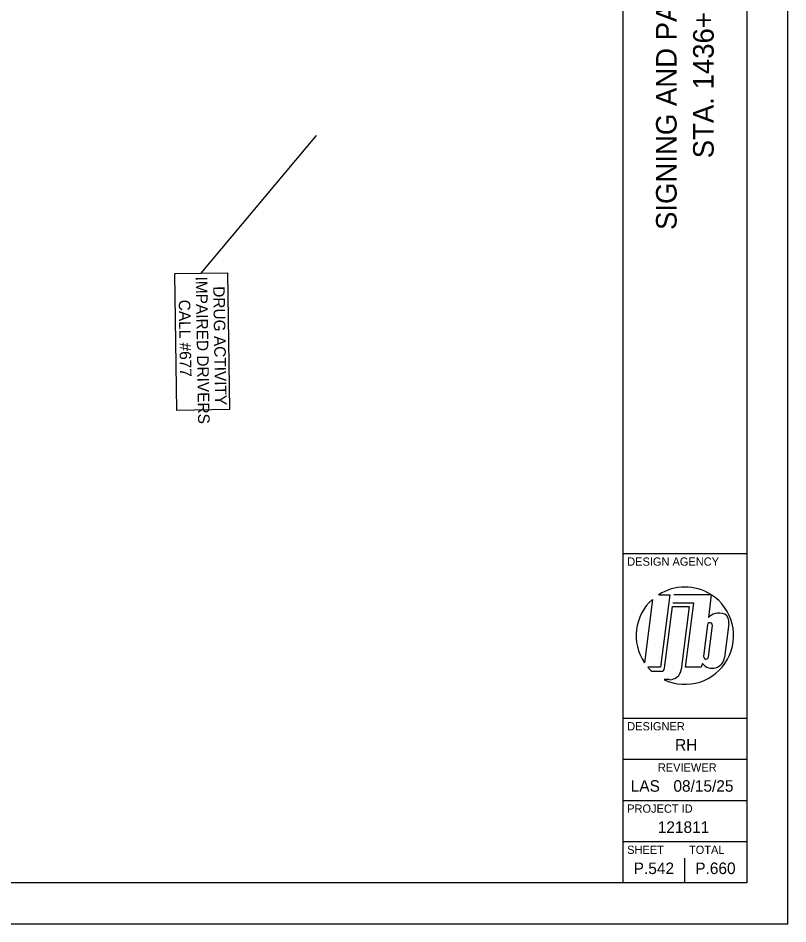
# Model space of a CAD drawing. Extents: x -0.2 to 34, y 0 to 22.
# Drawn here: x 24.66 to 34, y 0 to 11 of the extents above; entities that cross this region are included whole.
import ezdxf

# ---------------------------------------------------------------- set-up
doc = ezdxf.new("R2010")
doc.units = 0
for name, color, linetype in [('SC_Scratch1', 7, 'Continuous'), ('SH_Border', 7, 'Continuous'), ('SH_Cut_Line', 7, 'Continuous'), ('SH_Data', 7, 'Continuous')]:
    doc.layers.add(name, color=color, linetype=linetype)

msp = doc.modelspace()

# ---------------------------------------------------------------- linework, layer by layer
at = {"layer": 'SC_Scratch1'}
msp.add_line((26.88, 7.902), (28.279, 9.575), dxfattribs=at)
msp.add_lwpolyline([(27.199, 7.907), (27.223, 6.245), (26.583, 6.236), (26.56, 7.898)], close=True, dxfattribs=at)
at = {"layer": 'SH_Border'}
for p, q in [((32, 0.5), (32, 21.5)), ((32, 4.5), (33.5, 4.5)), ((32, 2.5), (33.5, 2.5)), ((32, 2), (33.5, 2)), ((32, 1.5), (33.5, 1.5)), ((32, 1), (33.5, 1))]:
    msp.add_line(p, q, dxfattribs=at)
msp.add_lwpolyline([(1.5, 21.5), (33.5, 21.5), (33.5, 0.5), (1.5, 0.5)], close=True, dxfattribs=at)
at = {"layer": 'SH_Cut_Line'}
msp.add_lwpolyline([(0, 0), (34, 0), (34, 22), (0, 22)], close=True, dxfattribs=at)
at = {"layer": 'SH_Data'}
for p, q in [((32.432, 3.998), (32.567, 3.998)), ((32.567, 3.998), (32.456, 3.118)), ((32.617, 4), (33.065, 4)), ((33.07, 3.996), (33.036, 3.72)), ((32.356, 3.94), (32.259, 3.171)), ((32.504, 3.104), (32.599, 3.855)), ((32.599, 3.855), (32.801, 3.855)), ((32.857, 3.896), (32.604, 3.896)), ((32.801, 3.855), (32.704, 3.089)), ((32.758, 3.118), (32.857, 3.896)), ((33.024, 3.631), (32.976, 3.25)), ((33.283, 3.648), (33.231, 3.237)), ((33.036, 3.243), (33.084, 3.624)), ((32.75, 3.5), (32.75, 3.5)), ((32.456, 3.118), (32.299, 3.118)), ((32.947, 3.118), (32.758, 3.118)), ((32.964, 3.161), (32.947, 3.118)), ((32.347, 3.068), (32.463, 3.068)), ((32.565, 2.966), (32.498, 2.966)), ((32.75, 0.5), (32.75, 0.8)), ((32.375, 0.675), (32.375, 0.675))]:
    msp.add_line(p, q, dxfattribs=at)
for centre, radius, start, end in [((32.75, 3.5), 0.591, 57.726, 122.5688), ((32.75, 3.5), 0.591, 244.7646, 57.1575), ((32.75, 3.5), 0.591, 131.8253, 213.7822), ((33.17, 3.586), 0.19, 105.9444, 135.0487), ((33.164, 3.6), 0.175, 66.6782, 105.4185), ((33.177, 3.669), 0.108, 349.2072, 58.7163), ((33.054, 3.628), 0.0301, 352.3298, 173.2777), ((33.082, 3.255), 0.151, 218.6264, 353.0883), ((33.006, 3.246), 0.0301, 172.3335, 353.274), ((32.75, 3.5), 0.591, 220.2786, 227.0158), ((32.463, 3.109), 0.0417, 270, 352.8038), ((32.565, 3.106), 0.141, 270, 352.8038)]:
    msp.add_arc(centre, radius, start, end, dxfattribs=at)

# ---------------------------------------------------------------- texts
at = {"layer": 'SC_Scratch1'}
for s, p in [('IMPAIRED DRIVERS', (26.813, 7.86)), ('DRUG ACTIVITY', (27.025, 7.743)), ('CALL #677', (26.607, 7.579))]:
    msp.add_text(s, height=0.14, rotation=270.9575, dxfattribs=at).set_placement(p)
at = {"layer": 'SH_Data'}
for s, p in [('SIGNING AND PAVEMENT MARKING PLAN ', (32.65, 8.427)), ('STA. 1436+50 TO STA. 1449+00', (33.1, 9.298))]:
    msp.add_text(s, height=0.25, rotation=90, dxfattribs=at).set_placement(p)
for s, height, p in [('DESIGN AGENCY', 0.1, (32.05, 4.35)), ('DESIGNER', 0.1, (32.05, 2.35)), ('RH', 0.14, (32.631, 2.105)), ('REVIEWER', 0.1, (32.422, 1.85)), ('LAS', 0.14, (32.093, 1.605)), ('08/15/25', 0.14, (32.611, 1.605)), ('PROJECT ID', 0.1, (32.05, 1.35)), ('121811', 0.14, (32.421, 1.105)), ('SHEET', 0.1, (32.05, 0.85)), ('TOTAL', 0.1, (32.8, 0.85)), ('P.542', 0.14, (32.129, 0.605)), ('P.660', 0.14, (32.876, 0.605))]:
    msp.add_text(s, height=height, dxfattribs=at).set_placement(p)

doc.saveas('drawing.dxf')
